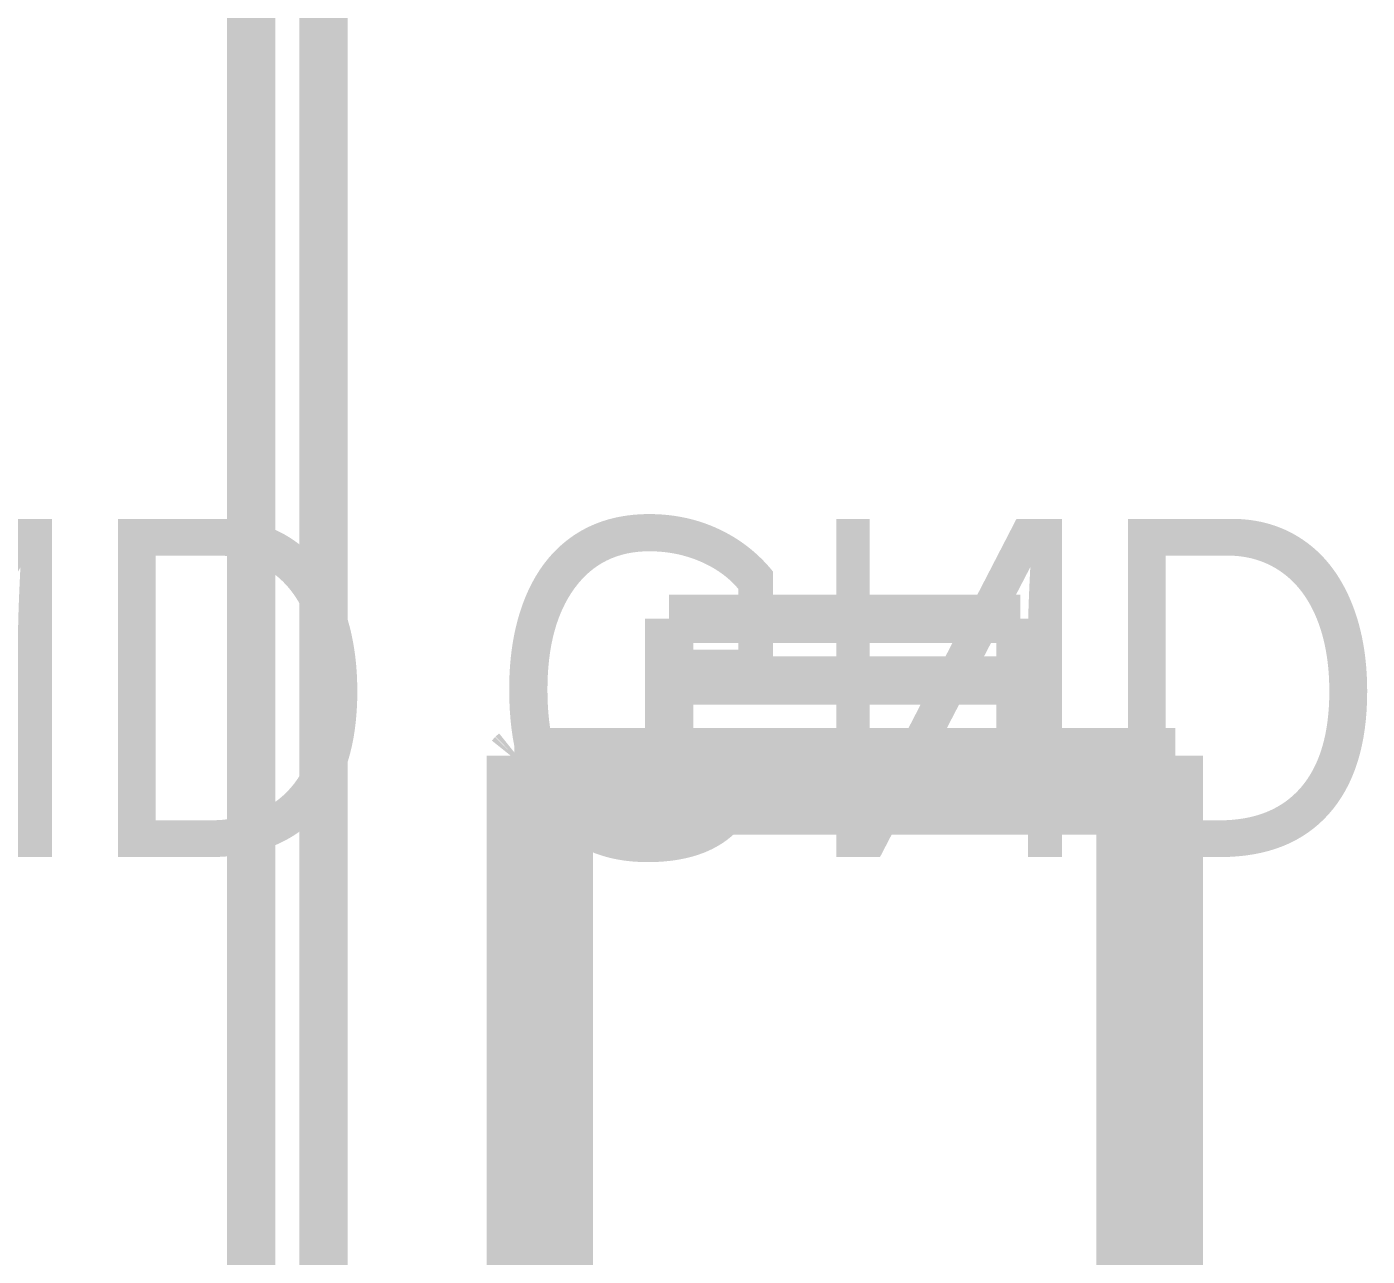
# Model space of a CAD drawing. Header units: inches. Extents: x 15 to 148, y 10 to 111.
# Drawn here: x 141.9063 to 142.4055, y 101.0194 to 101.4774 of the extents above; entities that cross this region are included whole.
import ezdxf

# ---------------------------------------------------------------- set-up
doc = ezdxf.new("R2010")
doc.units = ezdxf.units.IN
doc.header["$MEASUREMENT"] = 0
doc.layers.add('BLK_12AWG', color=7, linetype='Continuous')

# ---------------------------------------------------------------- blocks, each defined once
blk = doc.blocks.new('CEGHSD')
at = {"const_width": 0.008}
for points in [[(136.3644956324227, 102.0403390034614), (136.3644956324227, 100.6072680034614)], [(136.3644956324227, 102.0403390034614), (136.3644956324227, 100.6072680034614)], [(136.3644956324227, 102.0403390034614), (136.3644956324227, 100.6072680034614)], [(136.3764716324227, 101.6596230034614), (136.3764716324227, 100.2029300034614)], [(136.3764716324227, 101.6596230034614), (136.3764716324227, 100.2029300034614)], [(136.3764716324227, 101.6596230034614), (136.3764716324227, 100.2029300034614)], [(136.4918336324227, 101.1600240034614), (136.4336916324227, 101.1600240034614)], [(136.4336916324227, 101.1497880034614), (136.4336916324227, 101.1600240034614)], [(136.4918336324227, 101.1600240034614), (136.4336916324227, 101.1600240034614)], [(136.4336916324227, 101.1497880034614), (136.4336916324227, 101.1600240034614)], [(136.4918336324227, 101.1600240034614), (136.4336916324227, 101.1600240034614)], [(136.4336916324227, 101.1497880034614), (136.4336916324227, 101.1600240034614)], [(136.4918336324227, 101.1497880034614), (136.4918336324227, 101.1600240034614)], [(136.4918336324227, 101.1497880034614), (136.4918336324227, 101.1600240034614)], [(136.4918336324227, 101.1497880034614), (136.4918336324227, 101.1600240034614)], [(136.4336916324227, 101.1379140034614), (136.4336916324227, 101.1497880034614)], [(136.4336916324227, 101.1497880034614), (136.4918336324227, 101.1497880034614)], [(136.4336916324227, 101.1379140034614), (136.4336916324227, 101.1497880034614)], [(136.4336916324227, 101.1497880034614), (136.4918336324227, 101.1497880034614)], [(136.4336916324227, 101.1379140034614), (136.4336916324227, 101.1497880034614)], [(136.4336916324227, 101.1497880034614), (136.4918336324227, 101.1497880034614)], [(136.4918336324227, 101.1497880034614), (136.4918336324227, 101.1379140034614)], [(136.4918336324227, 101.1497880034614), (136.4918336324227, 101.1379140034614)], [(136.4918336324227, 101.1497880034614), (136.4918336324227, 101.1379140034614)], [(136.4077586324227, 101.1376430034614), (136.4077206324227, 101.1376040034614), (136.4076836324227, 101.1375660034614), (136.4076476324227, 101.1375270034614), (136.4076126324227, 101.1374890034614), (136.4075786324227, 101.1374510034614), (136.4075466324227, 101.1374140034614), (136.4075156324227, 101.1373770034614), (136.4074876324227, 101.1373420034614)], [(136.4077586324227, 101.1376430034614), (136.4077206324227, 101.1376040034614), (136.4076836324227, 101.1375660034614), (136.4076476324227, 101.1375270034614), (136.4076126324227, 101.1374890034614), (136.4075786324227, 101.1374510034614), (136.4075466324227, 101.1374140034614), (136.4075156324227, 101.1373770034614), (136.4074876324227, 101.1373420034614)], [(136.4077586324227, 101.1376430034614), (136.4077206324227, 101.1376040034614), (136.4076836324227, 101.1375660034614), (136.4076476324227, 101.1375270034614), (136.4076126324227, 101.1374890034614), (136.4075786324227, 101.1374510034614), (136.4075466324227, 101.1374140034614), (136.4075156324227, 101.1373770034614), (136.4074876324227, 101.1373420034614)], [(136.4074876324227, 101.1373420034614), (136.4074876324227, 101.1338820034614)], [(136.4074876324227, 101.1373420034614), (136.4074876324227, 101.1338820034614)], [(136.4074876324227, 101.1373420034614), (136.4074876324227, 101.1338820034614)], [(136.4077586324227, 101.1376430034614), (136.4077976324227, 101.1376810034614), (136.4078356324227, 101.1377180034614), (136.4078746324227, 101.1377540034614), (136.4079126324227, 101.1377890034614), (136.4079506324227, 101.1378230034614), (136.4079876324227, 101.1378550034614), (136.4080236324227, 101.1378860034614), (136.4080586324227, 101.1379140034614)], [(136.4077586324227, 101.1376430034614), (136.4077976324227, 101.1376810034614), (136.4078356324227, 101.1377180034614), (136.4078746324227, 101.1377540034614), (136.4079126324227, 101.1377890034614), (136.4079506324227, 101.1378230034614), (136.4079876324227, 101.1378550034614), (136.4080236324227, 101.1378860034614), (136.4080586324227, 101.1379140034614)], [(136.4077586324227, 101.1376430034614), (136.4077976324227, 101.1376810034614), (136.4078356324227, 101.1377180034614), (136.4078746324227, 101.1377540034614), (136.4079126324227, 101.1377890034614), (136.4079506324227, 101.1378230034614), (136.4079876324227, 101.1378550034614), (136.4080236324227, 101.1378860034614), (136.4080586324227, 101.1379140034614)], [(136.4080586324227, 101.1379140034614), (136.4115196324227, 101.1379140034614)], [(136.4080586324227, 101.1379140034614), (136.4115196324227, 101.1379140034614)], [(136.4080586324227, 101.1379140034614), (136.4115196324227, 101.1379140034614)], [(136.4115196324227, 101.1379140034614), (136.4336916324227, 101.1379140034614), (136.4918336324227, 101.1379140034614), (136.5140066324227, 101.1379140034614)], [(136.4170956324227, 101.1323380034614), (136.4115196324227, 101.1379140034614)], [(136.4115196324227, 101.1379140034614), (136.4336916324227, 101.1379140034614), (136.4918336324227, 101.1379140034614), (136.5140066324227, 101.1379140034614)], [(136.4170956324227, 101.1323380034614), (136.4115196324227, 101.1379140034614)], [(136.4115196324227, 101.1379140034614), (136.4336916324227, 101.1379140034614), (136.4918336324227, 101.1379140034614), (136.5140066324227, 101.1379140034614)], [(136.4170956324227, 101.1323380034614), (136.4115196324227, 101.1379140034614)], [(136.5140066324227, 101.1379140034614), (136.5084296324227, 101.1323380034614)], [(136.5140066324227, 101.1379140034614), (136.5084296324227, 101.1323380034614)], [(136.5140066324227, 101.1379140034614), (136.5084296324227, 101.1323380034614)], [(136.5140066324227, 101.1379140034614), (136.5174666324227, 101.1379140034614)], [(136.5140066324227, 101.1379140034614), (136.5174666324227, 101.1379140034614)], [(136.5140066324227, 101.1379140034614), (136.5174666324227, 101.1379140034614)], [(136.5180386324227, 101.1338820034614), (136.5180386324227, 101.1373420034614)], [(136.5180386324227, 101.1338820034614), (136.5180386324227, 101.1373420034614)], [(136.5180386324227, 101.1338820034614), (136.5180386324227, 101.1373420034614)], [(136.4074876324227, 100.9814420034614), (136.4074876324227, 101.1338820034614)], [(136.4074876324227, 101.1338820034614), (136.4130636324227, 101.1283060034614)], [(136.4074876324227, 100.9814420034614), (136.4074876324227, 101.1338820034614)], [(136.4074876324227, 101.1338820034614), (136.4130636324227, 101.1283060034614)], [(136.4074876324227, 100.9814420034614), (136.4074876324227, 101.1338820034614)], [(136.4074876324227, 101.1338820034614), (136.4130636324227, 101.1283060034614)], [(136.5180386324227, 101.1338820034614), (136.5124626324227, 101.1283060034614)], [(136.5180386324227, 101.1338820034614), (136.5124626324227, 101.1283060034614)], [(136.5180386324227, 101.1338820034614), (136.5124626324227, 101.1283060034614)], [(136.5180386324227, 100.9814420034614), (136.5180386324227, 101.1338820034614)], [(136.5180386324227, 100.9814420034614), (136.5180386324227, 101.1338820034614)], [(136.5180386324227, 100.9814420034614), (136.5180386324227, 101.1338820034614)], [(136.4170956324227, 101.1323380034614), (136.4170426324227, 101.1323360034614), (136.4169906324227, 101.1323330034614), (136.4169386324227, 101.1323300034614), (136.4168876324227, 101.1323260034614), (136.4168356324227, 101.1323220034614), (136.4167846324227, 101.1323160034614), (136.4167336324227, 101.1323110034614), (136.4166826324227, 101.1323050034614), (136.4166316324227, 101.1322980034614), (136.4165816324227, 101.1322900034614), (136.4165316324227, 101.1322830034614), (136.4164816324227, 101.1322740034614), (136.4164316324227, 101.1322650034614), (136.4163826324227, 101.1322550034614), (136.4163326324227, 101.1322450034614), (136.4162836324227, 101.1322340034614), (136.4162346324227, 101.1322230034614), (136.4161866324227, 101.1322110034614), (136.4161386324227, 101.1321990034614), (136.4160896324227, 101.1321860034614), (136.4160416324227, 101.1321720034614), (136.4159946324227, 101.1321590034614), (136.4159476324227, 101.1321440034614), (136.4159006324227, 101.1321290034614), (136.4158536324227, 101.1321130034614), (136.4158066324227, 101.1320970034614), (136.4157606324227, 101.1320810034614), (136.4157146324227, 101.1320630034614), (136.4156696324227, 101.1320460034614), (136.4156236324227, 101.1320270034614), (136.4155786324227, 101.1320090034614), (136.4155336324227, 101.1319900034614), (136.4154896324227, 101.1319700034614), (136.4154446324227, 101.1319500034614), (136.4154016324227, 101.1319290034614), (136.4153576324227, 101.1319080034614), (136.4153136324227, 101.1318870034614), (136.4152706324227, 101.1318640034614), (136.4152286324227, 101.1318420034614), (136.4151856324227, 101.1318190034614), (136.4151436324227, 101.1317950034614), (136.4151016324227, 101.1317710034614), (136.4150606324227, 101.1317470034614), (136.4150196324227, 101.1317220034614), (136.4149786324227, 101.1316960034614), (136.4149386324227, 101.1316700034614), (136.4148976324227, 101.1316440034614), (136.4148586324227, 101.1316180034614), (136.4148186324227, 101.1315900034614), (136.4147796324227, 101.1315630034614), (136.4147406324227, 101.1315350034614), (136.4147026324227, 101.1315060034614), (136.4146646324227, 101.1314770034614), (136.4146266324227, 101.1314480034614), (136.4145896324227, 101.1314180034614), (136.4145526324227, 101.1313880034614), (136.4145156324227, 101.1313570034614), (136.4144796324227, 101.1313260034614), (136.4144436324227, 101.1312940034614), (136.4144086324227, 101.1312630034614), (136.4143736324227, 101.1312300034614), (136.4143386324227, 101.1311980034614), (136.4143046324227, 101.1311640034614), (136.4142706324227, 101.1311310034614), (136.4142366324227, 101.1310970034614), (136.4142036324227, 101.1310630034614), (136.4141716324227, 101.1310280034614), (136.4141386324227, 101.1309930034614), (136.4141066324227, 101.1309570034614), (136.4140756324227, 101.1309220034614), (136.4140446324227, 101.1308850034614), (136.4140136324227, 101.1308490034614), (136.4139836324227, 101.1308120034614), (136.4139536324227, 101.1307750034614), (136.4139246324227, 101.1307370034614), (136.4138956324227, 101.1306990034614), (136.4138666324227, 101.1306610034614), (136.4138386324227, 101.1306220034614), (136.4138106324227, 101.1305830034614), (136.4137836324227, 101.1305430034614), (136.4137566324227, 101.1305030034614), (136.4137306324227, 101.1304630034614), (136.4137046324227, 101.1304230034614), (136.4136916324227, 101.1304020034614), (136.4136796324227, 101.1303820034614), (136.4136546324227, 101.1303410034614), (136.4136306324227, 101.1303000034614), (136.4136066324227, 101.1302580034614), (136.4135826324227, 101.1302160034614), (136.4135596324227, 101.1301730034614), (136.4135366324227, 101.1301300034614), (136.4135146324227, 101.1300870034614), (136.4134936324227, 101.1300440034614), (136.4134716324227, 101.1300000034614), (136.4134516324227, 101.1299560034614), (136.4134306324227, 101.1299120034614), (136.4134116324227, 101.1298680034614), (136.4133916324227, 101.1298230034614), (136.4133736324227, 101.1297770034614), (136.4133556324227, 101.1297320034614), (136.4133376324227, 101.1296870034614), (136.4133286324227, 101.1296640034614), (136.4133206324227, 101.1296400034614), (136.4133036324227, 101.1295940034614), (136.4132876324227, 101.1295480034614), (136.4132726324227, 101.1295010034614), (136.4132576324227, 101.1294540034614), (136.4132426324227, 101.1294070034614), (136.4132286324227, 101.1293590034614), (136.4132156324227, 101.1293110034614), (136.4132026324227, 101.1292630034614), (136.4131896324227, 101.1292150034614), (136.4131786324227, 101.1291660034614), (136.4131666324227, 101.1291170034614), (136.4131566324227, 101.1290680034614), (136.4131456324227, 101.1290190034614), (136.4131366324227, 101.1289700034614), (136.4131266324227, 101.1289200034614), (136.4131186324227, 101.1288700034614), (136.4131106324227, 101.1288200034614), (136.4131026324227, 101.1287690034614), (136.4130966324227, 101.1287180034614), (136.4130896324227, 101.1286680034614), (136.4130846324227, 101.1286160034614), (136.4130796324227, 101.1285650034614), (136.4130756324227, 101.1285140034614), (136.4130716324227, 101.1284620034614), (136.4130676324227, 101.1284100034614), (136.4130646324227, 101.1283580034614), (136.4130626324227, 101.1283060034614)], [(136.4170956324227, 101.1323380034614), (136.4170426324227, 101.1323360034614), (136.4169906324227, 101.1323330034614), (136.4169386324227, 101.1323300034614), (136.4168876324227, 101.1323260034614), (136.4168356324227, 101.1323220034614), (136.4167846324227, 101.1323160034614), (136.4167336324227, 101.1323110034614), (136.4166826324227, 101.1323050034614), (136.4166316324227, 101.1322980034614), (136.4165816324227, 101.1322900034614), (136.4165316324227, 101.1322830034614), (136.4164816324227, 101.1322740034614), (136.4164316324227, 101.1322650034614), (136.4163826324227, 101.1322550034614), (136.4163326324227, 101.1322450034614), (136.4162836324227, 101.1322340034614), (136.4162346324227, 101.1322230034614), (136.4161866324227, 101.1322110034614), (136.4161386324227, 101.1321990034614), (136.4160896324227, 101.1321860034614), (136.4160416324227, 101.1321720034614), (136.4159946324227, 101.1321590034614), (136.4159476324227, 101.1321440034614), (136.4159006324227, 101.1321290034614), (136.4158536324227, 101.1321130034614), (136.4158066324227, 101.1320970034614), (136.4157606324227, 101.1320810034614), (136.4157146324227, 101.1320630034614), (136.4156696324227, 101.1320460034614), (136.4156236324227, 101.1320270034614), (136.4155786324227, 101.1320090034614), (136.4155336324227, 101.1319900034614), (136.4154896324227, 101.1319700034614), (136.4154446324227, 101.1319500034614), (136.4154016324227, 101.1319290034614), (136.4153576324227, 101.1319080034614), (136.4153136324227, 101.1318870034614), (136.4152706324227, 101.1318640034614), (136.4152286324227, 101.1318420034614), (136.4151856324227, 101.1318190034614), (136.4151436324227, 101.1317950034614), (136.4151016324227, 101.1317710034614), (136.4150606324227, 101.1317470034614), (136.4150196324227, 101.1317220034614), (136.4149786324227, 101.1316960034614), (136.4149386324227, 101.1316700034614), (136.4148976324227, 101.1316440034614), (136.4148586324227, 101.1316180034614), (136.4148186324227, 101.1315900034614), (136.4147796324227, 101.1315630034614), (136.4147406324227, 101.1315350034614), (136.4147026324227, 101.1315060034614), (136.4146646324227, 101.1314770034614), (136.4146266324227, 101.1314480034614), (136.4145896324227, 101.1314180034614), (136.4145526324227, 101.1313880034614), (136.4145156324227, 101.1313570034614), (136.4144796324227, 101.1313260034614), (136.4144436324227, 101.1312940034614), (136.4144086324227, 101.1312630034614), (136.4143736324227, 101.1312300034614), (136.4143386324227, 101.1311980034614), (136.4143046324227, 101.1311640034614), (136.4142706324227, 101.1311310034614), (136.4142366324227, 101.1310970034614), (136.4142036324227, 101.1310630034614), (136.4141716324227, 101.1310280034614), (136.4141386324227, 101.1309930034614), (136.4141066324227, 101.1309570034614), (136.4140756324227, 101.1309220034614), (136.4140446324227, 101.1308850034614), (136.4140136324227, 101.1308490034614), (136.4139836324227, 101.1308120034614), (136.4139536324227, 101.1307750034614), (136.4139246324227, 101.1307370034614), (136.4138956324227, 101.1306990034614), (136.4138666324227, 101.1306610034614), (136.4138386324227, 101.1306220034614), (136.4138106324227, 101.1305830034614), (136.4137836324227, 101.1305430034614), (136.4137566324227, 101.1305030034614), (136.4137306324227, 101.1304630034614), (136.4137046324227, 101.1304230034614), (136.4136916324227, 101.1304020034614), (136.4136796324227, 101.1303820034614), (136.4136546324227, 101.1303410034614), (136.4136306324227, 101.1303000034614), (136.4136066324227, 101.1302580034614), (136.4135826324227, 101.1302160034614), (136.4135596324227, 101.1301730034614), (136.4135366324227, 101.1301300034614), (136.4135146324227, 101.1300870034614), (136.4134936324227, 101.1300440034614), (136.4134716324227, 101.1300000034614), (136.4134516324227, 101.1299560034614), (136.4134306324227, 101.1299120034614), (136.4134116324227, 101.1298680034614), (136.4133916324227, 101.1298230034614), (136.4133736324227, 101.1297770034614), (136.4133556324227, 101.1297320034614), (136.4133376324227, 101.1296870034614), (136.4133286324227, 101.1296640034614), (136.4133206324227, 101.1296400034614), (136.4133036324227, 101.1295940034614), (136.4132876324227, 101.1295480034614), (136.4132726324227, 101.1295010034614), (136.4132576324227, 101.1294540034614), (136.4132426324227, 101.1294070034614), (136.4132286324227, 101.1293590034614), (136.4132156324227, 101.1293110034614), (136.4132026324227, 101.1292630034614), (136.4131896324227, 101.1292150034614), (136.4131786324227, 101.1291660034614), (136.4131666324227, 101.1291170034614), (136.4131566324227, 101.1290680034614), (136.4131456324227, 101.1290190034614), (136.4131366324227, 101.1289700034614), (136.4131266324227, 101.1289200034614), (136.4131186324227, 101.1288700034614), (136.4131106324227, 101.1288200034614), (136.4131026324227, 101.1287690034614), (136.4130966324227, 101.1287180034614), (136.4130896324227, 101.1286680034614), (136.4130846324227, 101.1286160034614), (136.4130796324227, 101.1285650034614), (136.4130756324227, 101.1285140034614), (136.4130716324227, 101.1284620034614), (136.4130676324227, 101.1284100034614), (136.4130646324227, 101.1283580034614), (136.4130626324227, 101.1283060034614)], [(136.4170956324227, 101.1323380034614), (136.4170426324227, 101.1323360034614), (136.4169906324227, 101.1323330034614), (136.4169386324227, 101.1323300034614), (136.4168876324227, 101.1323260034614), (136.4168356324227, 101.1323220034614), (136.4167846324227, 101.1323160034614), (136.4167336324227, 101.1323110034614), (136.4166826324227, 101.1323050034614), (136.4166316324227, 101.1322980034614), (136.4165816324227, 101.1322900034614), (136.4165316324227, 101.1322830034614), (136.4164816324227, 101.1322740034614), (136.4164316324227, 101.1322650034614), (136.4163826324227, 101.1322550034614), (136.4163326324227, 101.1322450034614), (136.4162836324227, 101.1322340034614), (136.4162346324227, 101.1322230034614), (136.4161866324227, 101.1322110034614), (136.4161386324227, 101.1321990034614), (136.4160896324227, 101.1321860034614), (136.4160416324227, 101.1321720034614), (136.4159946324227, 101.1321590034614), (136.4159476324227, 101.1321440034614), (136.4159006324227, 101.1321290034614), (136.4158536324227, 101.1321130034614), (136.4158066324227, 101.1320970034614), (136.4157606324227, 101.1320810034614), (136.4157146324227, 101.1320630034614), (136.4156696324227, 101.1320460034614), (136.4156236324227, 101.1320270034614), (136.4155786324227, 101.1320090034614), (136.4155336324227, 101.1319900034614), (136.4154896324227, 101.1319700034614), (136.4154446324227, 101.1319500034614), (136.4154016324227, 101.1319290034614), (136.4153576324227, 101.1319080034614), (136.4153136324227, 101.1318870034614), (136.4152706324227, 101.1318640034614), (136.4152286324227, 101.1318420034614), (136.4151856324227, 101.1318190034614), (136.4151436324227, 101.1317950034614), (136.4151016324227, 101.1317710034614), (136.4150606324227, 101.1317470034614), (136.4150196324227, 101.1317220034614), (136.4149786324227, 101.1316960034614), (136.4149386324227, 101.1316700034614), (136.4148976324227, 101.1316440034614), (136.4148586324227, 101.1316180034614), (136.4148186324227, 101.1315900034614), (136.4147796324227, 101.1315630034614), (136.4147406324227, 101.1315350034614), (136.4147026324227, 101.1315060034614), (136.4146646324227, 101.1314770034614), (136.4146266324227, 101.1314480034614), (136.4145896324227, 101.1314180034614), (136.4145526324227, 101.1313880034614), (136.4145156324227, 101.1313570034614), (136.4144796324227, 101.1313260034614), (136.4144436324227, 101.1312940034614), (136.4144086324227, 101.1312630034614), (136.4143736324227, 101.1312300034614), (136.4143386324227, 101.1311980034614), (136.4143046324227, 101.1311640034614), (136.4142706324227, 101.1311310034614), (136.4142366324227, 101.1310970034614), (136.4142036324227, 101.1310630034614), (136.4141716324227, 101.1310280034614), (136.4141386324227, 101.1309930034614), (136.4141066324227, 101.1309570034614), (136.4140756324227, 101.1309220034614), (136.4140446324227, 101.1308850034614), (136.4140136324227, 101.1308490034614), (136.4139836324227, 101.1308120034614), (136.4139536324227, 101.1307750034614), (136.4139246324227, 101.1307370034614), (136.4138956324227, 101.1306990034614), (136.4138666324227, 101.1306610034614), (136.4138386324227, 101.1306220034614), (136.4138106324227, 101.1305830034614), (136.4137836324227, 101.1305430034614), (136.4137566324227, 101.1305030034614), (136.4137306324227, 101.1304630034614), (136.4137046324227, 101.1304230034614), (136.4136916324227, 101.1304020034614), (136.4136796324227, 101.1303820034614), (136.4136546324227, 101.1303410034614), (136.4136306324227, 101.1303000034614), (136.4136066324227, 101.1302580034614), (136.4135826324227, 101.1302160034614), (136.4135596324227, 101.1301730034614), (136.4135366324227, 101.1301300034614), (136.4135146324227, 101.1300870034614), (136.4134936324227, 101.1300440034614), (136.4134716324227, 101.1300000034614), (136.4134516324227, 101.1299560034614), (136.4134306324227, 101.1299120034614), (136.4134116324227, 101.1298680034614), (136.4133916324227, 101.1298230034614), (136.4133736324227, 101.1297770034614), (136.4133556324227, 101.1297320034614), (136.4133376324227, 101.1296870034614), (136.4133286324227, 101.1296640034614), (136.4133206324227, 101.1296400034614), (136.4133036324227, 101.1295940034614), (136.4132876324227, 101.1295480034614), (136.4132726324227, 101.1295010034614), (136.4132576324227, 101.1294540034614), (136.4132426324227, 101.1294070034614), (136.4132286324227, 101.1293590034614), (136.4132156324227, 101.1293110034614), (136.4132026324227, 101.1292630034614), (136.4131896324227, 101.1292150034614), (136.4131786324227, 101.1291660034614), (136.4131666324227, 101.1291170034614), (136.4131566324227, 101.1290680034614), (136.4131456324227, 101.1290190034614), (136.4131366324227, 101.1289700034614), (136.4131266324227, 101.1289200034614), (136.4131186324227, 101.1288700034614), (136.4131106324227, 101.1288200034614), (136.4131026324227, 101.1287690034614), (136.4130966324227, 101.1287180034614), (136.4130896324227, 101.1286680034614), (136.4130846324227, 101.1286160034614), (136.4130796324227, 101.1285650034614), (136.4130756324227, 101.1285140034614), (136.4130716324227, 101.1284620034614), (136.4130676324227, 101.1284100034614), (136.4130646324227, 101.1283580034614), (136.4130626324227, 101.1283060034614)], [(136.5084296324227, 101.1323380034614), (136.4170956324227, 101.1323380034614)], [(136.4170956324227, 101.1323380034614), (136.4170956324227, 101.1283060034614)], [(136.5084296324227, 101.1323380034614), (136.4170956324227, 101.1323380034614)], [(136.4170956324227, 101.1323380034614), (136.4170956324227, 101.1283060034614)], [(136.5084296324227, 101.1323380034614), (136.4170956324227, 101.1323380034614)], [(136.4170956324227, 101.1323380034614), (136.4170956324227, 101.1283060034614)], [(136.5084296324227, 101.1283060034614), (136.5084296324227, 101.1323380034614)], [(136.5084296324227, 101.1283060034614), (136.5084296324227, 101.1323380034614)], [(136.5084296324227, 101.1283060034614), (136.5084296324227, 101.1323380034614)], [(136.5084306324227, 101.1323380034614), (136.5084826324227, 101.1323360034614), (136.5085346324227, 101.1323330034614), (136.5085866324227, 101.1323300034614), (136.5086386324227, 101.1323260034614), (136.5086896324227, 101.1323220034614), (136.5087406324227, 101.1323160034614), (136.5087916324227, 101.1323110034614), (136.5088426324227, 101.1323050034614), (136.5088936324227, 101.1322980034614), (136.5089436324227, 101.1322900034614), (136.5089936324227, 101.1322830034614), (136.5090436324227, 101.1322740034614), (136.5090936324227, 101.1322650034614), (136.5091436324227, 101.1322550034614), (136.5091926324227, 101.1322450034614), (136.5092416324227, 101.1322340034614), (136.5092906324227, 101.1322230034614), (136.5093396324227, 101.1322110034614), (136.5093876324227, 101.1321990034614), (136.5094356324227, 101.1321860034614), (136.5094836324227, 101.1321720034614), (136.5095306324227, 101.1321590034614), (136.5095786324227, 101.1321440034614), (136.5096256324227, 101.1321290034614), (136.5096726324227, 101.1321130034614), (136.5097186324227, 101.1320970034614), (136.5097646324227, 101.1320810034614), (136.5098106324227, 101.1320630034614), (136.5098566324227, 101.1320460034614), (136.5099016324227, 101.1320270034614), (136.5099476324227, 101.1320090034614), (136.5099916324227, 101.1319900034614), (136.5100366324227, 101.1319700034614), (136.5100806324227, 101.1319500034614), (136.5101246324227, 101.1319290034614), (136.5101686324227, 101.1319080034614), (136.5102116324227, 101.1318870034614), (136.5102546324227, 101.1318640034614), (136.5102976324227, 101.1318420034614), (136.5103396324227, 101.1318190034614), (136.5103826324227, 101.1317950034614), (136.5104236324227, 101.1317710034614), (136.5104656324227, 101.1317470034614), (136.5105066324227, 101.1317220034614), (136.5105476324227, 101.1316960034614), (136.5105876324227, 101.1316700034614), (136.5106276324227, 101.1316440034614), (136.5106676324227, 101.1316180034614), (136.5107066324227, 101.1315900034614), (136.5107456324227, 101.1315630034614), (136.5107846324227, 101.1315350034614), (136.5108236324227, 101.1315060034614), (136.5108616324227, 101.1314770034614), (136.5108986324227, 101.1314480034614), (136.5109366324227, 101.1314180034614), (136.5109736324227, 101.1313880034614), (136.5110096324227, 101.1313570034614), (136.5110456324227, 101.1313260034614), (136.5110816324227, 101.1312940034614), (136.5111176324227, 101.1312630034614), (136.5111526324227, 101.1312300034614), (136.5111866324227, 101.1311980034614), (136.5112216324227, 101.1311640034614), (136.5112546324227, 101.1311310034614), (136.5112886324227, 101.1310970034614), (136.5113216324227, 101.1310630034614), (136.5113546324227, 101.1310280034614), (136.5113866324227, 101.1309930034614), (136.5114186324227, 101.1309570034614), (136.5114496324227, 101.1309220034614), (136.5114806324227, 101.1308850034614), (136.5115116324227, 101.1308490034614), (136.5115416324227, 101.1308120034614), (136.5115716324227, 101.1307750034614), (136.5116016324227, 101.1307370034614), (136.5116306324227, 101.1306990034614), (136.5116586324227, 101.1306610034614), (136.5116866324227, 101.1306220034614), (136.5117146324227, 101.1305830034614), (136.5117416324227, 101.1305430034614), (136.5117686324227, 101.1305030034614), (136.5117946324227, 101.1304630034614), (136.5118206324227, 101.1304230034614), (136.5118456324227, 101.1303820034614), (136.5118706324227, 101.1303410034614), (136.5118956324227, 101.1303000034614), (136.5119196324227, 101.1302580034614), (136.5119426324227, 101.1302160034614), (136.5119656324227, 101.1301730034614), (136.5119886324227, 101.1301300034614), (136.5120106324227, 101.1300870034614), (136.5120326324227, 101.1300440034614), (136.5120536324227, 101.1300000034614), (136.5120746324227, 101.1299560034614), (136.5120946324227, 101.1299120034614), (136.5121136324227, 101.1298680034614), (136.5121336324227, 101.1298230034614), (136.5121516324227, 101.1297770034614), (136.5121696324227, 101.1297320034614), (136.5121876324227, 101.1296870034614), (136.5122046324227, 101.1296400034614), (136.5122216324227, 101.1295940034614), (136.5122376324227, 101.1295480034614), (136.5122526324227, 101.1295010034614), (136.5122676324227, 101.1294540034614), (136.5122826324227, 101.1294070034614), (136.5122966324227, 101.1293590034614), (136.5123106324227, 101.1293110034614), (136.5123236324227, 101.1292630034614), (136.5123356324227, 101.1292150034614), (136.5123476324227, 101.1291660034614), (136.5123586324227, 101.1291170034614), (136.5123696324227, 101.1290680034614), (136.5123796324227, 101.1290190034614), (136.5123896324227, 101.1289700034614), (136.5123986324227, 101.1289200034614), (136.5124066324227, 101.1288700034614), (136.5124146324227, 101.1288200034614), (136.5124226324227, 101.1287690034614), (136.5124286324227, 101.1287180034614), (136.5124356324227, 101.1286680034614), (136.5124406324227, 101.1286160034614), (136.5124456324227, 101.1285650034614), (136.5124506324227, 101.1285140034614), (136.5124546324227, 101.1284620034614), (136.5124576324227, 101.1284100034614), (136.5124606324227, 101.1283580034614), (136.5124626324227, 101.1283060034614)], [(136.5084306324227, 101.1323380034614), (136.5084826324227, 101.1323360034614), (136.5085346324227, 101.1323330034614), (136.5085866324227, 101.1323300034614), (136.5086386324227, 101.1323260034614), (136.5086896324227, 101.1323220034614), (136.5087406324227, 101.1323160034614), (136.5087916324227, 101.1323110034614), (136.5088426324227, 101.1323050034614), (136.5088936324227, 101.1322980034614), (136.5089436324227, 101.1322900034614), (136.5089936324227, 101.1322830034614), (136.5090436324227, 101.1322740034614), (136.5090936324227, 101.1322650034614), (136.5091436324227, 101.1322550034614), (136.5091926324227, 101.1322450034614), (136.5092416324227, 101.1322340034614), (136.5092906324227, 101.1322230034614), (136.5093396324227, 101.1322110034614), (136.5093876324227, 101.1321990034614), (136.5094356324227, 101.1321860034614), (136.5094836324227, 101.1321720034614), (136.5095306324227, 101.1321590034614), (136.5095786324227, 101.1321440034614), (136.5096256324227, 101.1321290034614), (136.5096726324227, 101.1321130034614), (136.5097186324227, 101.1320970034614), (136.5097646324227, 101.1320810034614), (136.5098106324227, 101.1320630034614), (136.5098566324227, 101.1320460034614), (136.5099016324227, 101.1320270034614), (136.5099476324227, 101.1320090034614), (136.5099916324227, 101.1319900034614), (136.5100366324227, 101.1319700034614), (136.5100806324227, 101.1319500034614), (136.5101246324227, 101.1319290034614), (136.5101686324227, 101.1319080034614), (136.5102116324227, 101.1318870034614), (136.5102546324227, 101.1318640034614), (136.5102976324227, 101.1318420034614), (136.5103396324227, 101.1318190034614), (136.5103826324227, 101.1317950034614), (136.5104236324227, 101.1317710034614), (136.5104656324227, 101.1317470034614), (136.5105066324227, 101.1317220034614), (136.5105476324227, 101.1316960034614), (136.5105876324227, 101.1316700034614), (136.5106276324227, 101.1316440034614), (136.5106676324227, 101.1316180034614), (136.5107066324227, 101.1315900034614), (136.5107456324227, 101.1315630034614), (136.5107846324227, 101.1315350034614), (136.5108236324227, 101.1315060034614), (136.5108616324227, 101.1314770034614), (136.5108986324227, 101.1314480034614), (136.5109366324227, 101.1314180034614), (136.5109736324227, 101.1313880034614), (136.5110096324227, 101.1313570034614), (136.5110456324227, 101.1313260034614), (136.5110816324227, 101.1312940034614), (136.5111176324227, 101.1312630034614), (136.5111526324227, 101.1312300034614), (136.5111866324227, 101.1311980034614), (136.5112216324227, 101.1311640034614), (136.5112546324227, 101.1311310034614), (136.5112886324227, 101.1310970034614), (136.5113216324227, 101.1310630034614), (136.5113546324227, 101.1310280034614), (136.5113866324227, 101.1309930034614), (136.5114186324227, 101.1309570034614), (136.5114496324227, 101.1309220034614), (136.5114806324227, 101.1308850034614), (136.5115116324227, 101.1308490034614), (136.5115416324227, 101.1308120034614), (136.5115716324227, 101.1307750034614), (136.5116016324227, 101.1307370034614), (136.5116306324227, 101.1306990034614), (136.5116586324227, 101.1306610034614), (136.5116866324227, 101.1306220034614), (136.5117146324227, 101.1305830034614), (136.5117416324227, 101.1305430034614), (136.5117686324227, 101.1305030034614), (136.5117946324227, 101.1304630034614), (136.5118206324227, 101.1304230034614), (136.5118456324227, 101.1303820034614), (136.5118706324227, 101.1303410034614), (136.5118956324227, 101.1303000034614), (136.5119196324227, 101.1302580034614), (136.5119426324227, 101.1302160034614), (136.5119656324227, 101.1301730034614), (136.5119886324227, 101.1301300034614), (136.5120106324227, 101.1300870034614), (136.5120326324227, 101.1300440034614), (136.5120536324227, 101.1300000034614), (136.5120746324227, 101.1299560034614), (136.5120946324227, 101.1299120034614), (136.5121136324227, 101.1298680034614), (136.5121336324227, 101.1298230034614), (136.5121516324227, 101.1297770034614), (136.5121696324227, 101.1297320034614), (136.5121876324227, 101.1296870034614), (136.5122046324227, 101.1296400034614), (136.5122216324227, 101.1295940034614), (136.5122376324227, 101.1295480034614), (136.5122526324227, 101.1295010034614), (136.5122676324227, 101.1294540034614), (136.5122826324227, 101.1294070034614), (136.5122966324227, 101.1293590034614), (136.5123106324227, 101.1293110034614), (136.5123236324227, 101.1292630034614), (136.5123356324227, 101.1292150034614), (136.5123476324227, 101.1291660034614), (136.5123586324227, 101.1291170034614), (136.5123696324227, 101.1290680034614), (136.5123796324227, 101.1290190034614), (136.5123896324227, 101.1289700034614), (136.5123986324227, 101.1289200034614), (136.5124066324227, 101.1288700034614), (136.5124146324227, 101.1288200034614), (136.5124226324227, 101.1287690034614), (136.5124286324227, 101.1287180034614), (136.5124356324227, 101.1286680034614), (136.5124406324227, 101.1286160034614), (136.5124456324227, 101.1285650034614), (136.5124506324227, 101.1285140034614), (136.5124546324227, 101.1284620034614), (136.5124576324227, 101.1284100034614), (136.5124606324227, 101.1283580034614), (136.5124626324227, 101.1283060034614)], [(136.5084306324227, 101.1323380034614), (136.5084826324227, 101.1323360034614), (136.5085346324227, 101.1323330034614), (136.5085866324227, 101.1323300034614), (136.5086386324227, 101.1323260034614), (136.5086896324227, 101.1323220034614), (136.5087406324227, 101.1323160034614), (136.5087916324227, 101.1323110034614), (136.5088426324227, 101.1323050034614), (136.5088936324227, 101.1322980034614), (136.5089436324227, 101.1322900034614), (136.5089936324227, 101.1322830034614), (136.5090436324227, 101.1322740034614), (136.5090936324227, 101.1322650034614), (136.5091436324227, 101.1322550034614), (136.5091926324227, 101.1322450034614), (136.5092416324227, 101.1322340034614), (136.5092906324227, 101.1322230034614), (136.5093396324227, 101.1322110034614), (136.5093876324227, 101.1321990034614), (136.5094356324227, 101.1321860034614), (136.5094836324227, 101.1321720034614), (136.5095306324227, 101.1321590034614), (136.5095786324227, 101.1321440034614), (136.5096256324227, 101.1321290034614), (136.5096726324227, 101.1321130034614), (136.5097186324227, 101.1320970034614), (136.5097646324227, 101.1320810034614), (136.5098106324227, 101.1320630034614), (136.5098566324227, 101.1320460034614), (136.5099016324227, 101.1320270034614), (136.5099476324227, 101.1320090034614), (136.5099916324227, 101.1319900034614), (136.5100366324227, 101.1319700034614), (136.5100806324227, 101.1319500034614), (136.5101246324227, 101.1319290034614), (136.5101686324227, 101.1319080034614), (136.5102116324227, 101.1318870034614), (136.5102546324227, 101.1318640034614), (136.5102976324227, 101.1318420034614), (136.5103396324227, 101.1318190034614), (136.5103826324227, 101.1317950034614), (136.5104236324227, 101.1317710034614), (136.5104656324227, 101.1317470034614), (136.5105066324227, 101.1317220034614), (136.5105476324227, 101.1316960034614), (136.5105876324227, 101.1316700034614), (136.5106276324227, 101.1316440034614), (136.5106676324227, 101.1316180034614), (136.5107066324227, 101.1315900034614), (136.5107456324227, 101.1315630034614), (136.5107846324227, 101.1315350034614), (136.5108236324227, 101.1315060034614), (136.5108616324227, 101.1314770034614), (136.5108986324227, 101.1314480034614), (136.5109366324227, 101.1314180034614), (136.5109736324227, 101.1313880034614), (136.5110096324227, 101.1313570034614), (136.5110456324227, 101.1313260034614), (136.5110816324227, 101.1312940034614), (136.5111176324227, 101.1312630034614), (136.5111526324227, 101.1312300034614), (136.5111866324227, 101.1311980034614), (136.5112216324227, 101.1311640034614), (136.5112546324227, 101.1311310034614), (136.5112886324227, 101.1310970034614), (136.5113216324227, 101.1310630034614), (136.5113546324227, 101.1310280034614), (136.5113866324227, 101.1309930034614), (136.5114186324227, 101.1309570034614), (136.5114496324227, 101.1309220034614), (136.5114806324227, 101.1308850034614), (136.5115116324227, 101.1308490034614), (136.5115416324227, 101.1308120034614), (136.5115716324227, 101.1307750034614), (136.5116016324227, 101.1307370034614), (136.5116306324227, 101.1306990034614), (136.5116586324227, 101.1306610034614), (136.5116866324227, 101.1306220034614), (136.5117146324227, 101.1305830034614), (136.5117416324227, 101.1305430034614), (136.5117686324227, 101.1305030034614), (136.5117946324227, 101.1304630034614), (136.5118206324227, 101.1304230034614), (136.5118456324227, 101.1303820034614), (136.5118706324227, 101.1303410034614), (136.5118956324227, 101.1303000034614), (136.5119196324227, 101.1302580034614), (136.5119426324227, 101.1302160034614), (136.5119656324227, 101.1301730034614), (136.5119886324227, 101.1301300034614), (136.5120106324227, 101.1300870034614), (136.5120326324227, 101.1300440034614), (136.5120536324227, 101.1300000034614), (136.5120746324227, 101.1299560034614), (136.5120946324227, 101.1299120034614), (136.5121136324227, 101.1298680034614), (136.5121336324227, 101.1298230034614), (136.5121516324227, 101.1297770034614), (136.5121696324227, 101.1297320034614), (136.5121876324227, 101.1296870034614), (136.5122046324227, 101.1296400034614), (136.5122216324227, 101.1295940034614), (136.5122376324227, 101.1295480034614), (136.5122526324227, 101.1295010034614), (136.5122676324227, 101.1294540034614), (136.5122826324227, 101.1294070034614), (136.5122966324227, 101.1293590034614), (136.5123106324227, 101.1293110034614), (136.5123236324227, 101.1292630034614), (136.5123356324227, 101.1292150034614), (136.5123476324227, 101.1291660034614), (136.5123586324227, 101.1291170034614), (136.5123696324227, 101.1290680034614), (136.5123796324227, 101.1290190034614), (136.5123896324227, 101.1289700034614), (136.5123986324227, 101.1289200034614), (136.5124066324227, 101.1288700034614), (136.5124146324227, 101.1288200034614), (136.5124226324227, 101.1287690034614), (136.5124286324227, 101.1287180034614), (136.5124356324227, 101.1286680034614), (136.5124406324227, 101.1286160034614), (136.5124456324227, 101.1285650034614), (136.5124506324227, 101.1285140034614), (136.5124546324227, 101.1284620034614), (136.5124576324227, 101.1284100034614), (136.5124606324227, 101.1283580034614), (136.5124626324227, 101.1283060034614)], [(136.4130636324227, 101.1283060034614), (136.4130636324227, 100.9870190034614)], [(136.4170956324227, 101.1283060034614), (136.4130636324227, 101.1283060034614)], [(136.4130636324227, 101.1283060034614), (136.4130636324227, 100.9870190034614)], [(136.4170956324227, 101.1283060034614), (136.4130636324227, 101.1283060034614)], [(136.4130636324227, 101.1283060034614), (136.4130636324227, 100.9870190034614)], [(136.4170956324227, 101.1283060034614), (136.4130636324227, 101.1283060034614)], [(136.4170956324227, 100.9870190034614), (136.4170956324227, 101.1283060034614), (136.5084296324227, 101.1283060034614)], [(136.4170956324227, 100.9870190034614), (136.4170956324227, 101.1283060034614), (136.5084296324227, 101.1283060034614)], [(136.4170956324227, 100.9870190034614), (136.4170956324227, 101.1283060034614), (136.5084296324227, 101.1283060034614)], [(136.5084296324227, 101.1283060034614), (136.5084296324227, 100.9870190034614)], [(136.5124626324227, 101.1283060034614), (136.5084296324227, 101.1283060034614)], [(136.5084296324227, 101.1283060034614), (136.5084296324227, 100.9870190034614)], [(136.5124626324227, 101.1283060034614), (136.5084296324227, 101.1283060034614)], [(136.5084296324227, 101.1283060034614), (136.5084296324227, 100.9870190034614)], [(136.5124626324227, 101.1283060034614), (136.5084296324227, 101.1283060034614)], [(136.5124626324227, 100.9870190034614), (136.5124626324227, 101.1283060034614)], [(136.5124626324227, 100.9870190034614), (136.5124626324227, 101.1283060034614)], [(136.5124626324227, 100.9870190034614), (136.5124626324227, 101.1283060034614)]]:
    blk.add_lwpolyline(points, dxfattribs=at)
at = {"text_generation_flag": 2, "width": 0.892857}
blk.add_text('U D R L GND GND', height=0.056, rotation=180, dxfattribs=at).set_placement((135.9803616324227, 101.1765680034614))
blk.add_text('U D R L GND GND', height=0.056, rotation=180, dxfattribs=at).set_placement((135.9803616324227, 101.1765680034614))
blk.add_text('U D R L GND GND', height=0.056, rotation=180, dxfattribs=at).set_placement((135.9803616324227, 101.1765680034614))

msp = doc.modelspace()

# ---------------------------------------------------------------- block references
at = {"layer": 'BLK_12AWG', "xscale": 2.25, "yscale": 2.25, "zscale": 2.25}
msp.add_blockref('CEGHSD', (-164.8302734869564, -126.353197587316), dxfattribs=at)

doc.saveas('drawing.dxf')
